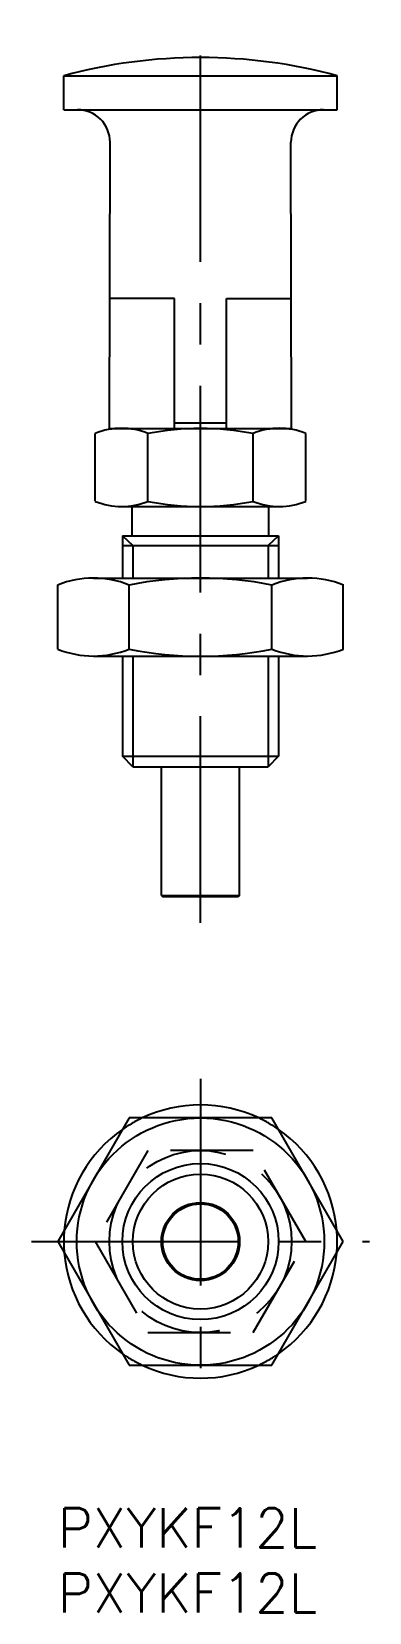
# Model space of a CAD drawing. Extents: x -2 to 24, y -8 to 114.
import ezdxf

# ---------------------------------------------------------------- set-up
doc = ezdxf.new("R2010")
doc.units = 0
doc.header["$LTSCALE"] = 0.5
doc.linetypes.add('CENTER', pattern=[50.8, 31.75, -6.35, 6.35, -6.35])
doc.linetypes.add('DASHED', pattern=[19.05, 12.7, -6.35])
for name, color, linetype in [('MSM_CENTER', 1, 'CENTER'), ('MSM_CONTINUOUS', 7, 'CONTINUOUS'), ('MSM_DASHED', 4, 'DASHED'), ('MSM_NARROW', 5, 'CONTINUOUS'), ('MSM_PART_NUMBER', 7, 'CONTINUOUS')]:
    doc.layers.add(name, color=color, linetype=linetype)
doc.styles.get("Standard").update_dxf_attribs({"font": 'txt.shx', "height": 1, "bigfont": 'bigfont.shx'})

# ---------------------------------------------------------------- blocks, each defined once
blk = doc.blocks.new('*U3')
at = {"layer": 'MSM_PART_NUMBER'}
blk.add_text('PXYKF12L', height=3, dxfattribs=at).set_placement((0, -3))
blk = doc.blocks.new('*U4')
at = {"layer": 'MSM_PART_NUMBER'}
blk.add_text('PXYKF12L', height=3, dxfattribs=at).set_placement((0, -8))

msp = doc.modelspace()

# ---------------------------------------------------------------- linework, layer by layer
at = {"layer": 'MSM_CENTER'}
for p, q in [((10.97, 45), (10.97, 113.5)), ((10.97, 33), (10.97, 8)), ((-2, 20.5), (23.94, 20.5))]:
    msp.add_line(p, q, dxfattribs=at)
at = {"layer": 'MSM_CONTINUOUS'}
for p, q in [((0.47, 110.1), (21.47, 110.1)), ((0.47, 107.5), (0.47, 110.1)), ((21.47, 107.5), (21.47, 110.1)), ((0.47, 107.5), (21.47, 107.5)), ((3.97, 83), (4.02, 105)), ((17.97, 83), (17.92, 105)), ((8.97, 93), (3.99, 93)), ((8.97, 83), (8.97, 93)), ((12.97, 93), (17.95, 93)), ((12.97, 83), (12.97, 93)), ((3.97, 83), (17.97, 83)), ((12.97, 83.4), (8.97, 83.4)), ((2.89, 77.4), (2.89, 82.61)), ((6.93, 77.4), (6.93, 82.61)), ((15.01, 77.4), (15.01, 82.61)), ((19.05, 77.4), (19.05, 82.61)), ((4.97, 77), (16.97, 77)), ((5.72, 74.75), (5.72, 77)), ((16.22, 74.75), (16.22, 77)), ((4.97, 74.75), (16.97, 74.75)), ((4.97, 74.75), (4.97, 71.5)), ((16.97, 74.75), (16.97, 71.5)), ((4.97, 74), (16.97, 74)), ((0, 66.04), (0, 70.97)), ((2.74, 71.5), (19.2, 71.5)), ((5.48, 66.04), (5.48, 70.97)), ((16.45, 66.04), (16.45, 70.97)), ((21.94, 66.04), (21.94, 70.97)), ((2.74, 65.5), (19.2, 65.5)), ((4.97, 65.5), (4.97, 57.81)), ((16.97, 65.5), (16.97, 57.81)), ((5.78, 57), (4.97, 57.81)), ((4.97, 57.81), (16.97, 57.81)), ((16.97, 57.81), (16.16, 57)), ((5.78, 57), (16.16, 57)), ((7.97, 47.1), (7.97, 57)), ((13.97, 47.1), (13.97, 57)), ((7.97, 47.1), (8.07, 47)), ((7.97, 47.1), (13.97, 47.1)), ((13.87, 47), (8.07, 47)), ((13.97, 47.1), (13.87, 47)), ((5.48, 30), (0, 20.5)), ((16.45, 30), (5.48, 30)), ((21.94, 20.5), (16.45, 30)), ((0, 20.5), (5.48, 11)), ((16.45, 11), (21.94, 20.5)), ((5.48, 11), (16.45, 11))]:
    msp.add_line(p, q, dxfattribs=at)
for radius in [9.5, 6, 3, 2.9]:
    msp.add_circle((10.97, 20.5), radius, dxfattribs=at)
for centre, radius, start, end in [((10.97, 71.43), 40.08, 74.8107, 105.1893), ((1.52, 105), 2.5, 359.8698, 90), ((20.42, 105), 2.5, 90, 180.1302), ((4.91, 77.61), 5.4, 68.0126, 111.9874), ((10.97, 62), 21, 78.9042, 101.0958), ((17.03, 77.61), 5.4, 68.0126, 111.9874), ((4.91, 82.4), 5.4, 248.0126, 291.9874), ((10.97, 98), 21, 258.9042, 281.0958), ((17.03, 82.4), 5.4, 248.0126, 291.9874), ((2.74, 64.18), 7.32, 68.0126, 111.9874), ((10.97, 43), 28.5, 78.9042, 101.0958), ((19.2, 64.18), 7.32, 68.0126, 111.9874), ((2.74, 72.83), 7.32, 248.0126, 291.9874), ((10.97, 94), 28.5, 258.9042, 281.0958), ((19.2, 72.83), 7.32, 248.0126, 291.9874), ((10.97, 20.5), 10.5, 64.7912, 115.2088), ((10.97, 20.5), 10.5, 124.7912, 175.2088), ((10.97, 20.5), 10.5, 4.7912, 55.2088), ((10.97, 20.5), 10.5, 184.7912, 235.2088), ((10.97, 20.5), 10.5, 304.7912, 355.2088), ((10.97, 20.5), 10.5, 244.7912, 295.2088)]:
    msp.add_arc(centre, radius, start, end, dxfattribs=at)
at = {"layer": 'MSM_DASHED'}
for p, q in [((6.93, 27.5), (2.89, 20.5)), ((15.01, 27.5), (6.93, 27.5)), ((19.05, 20.5), (15.01, 27.5)), ((2.89, 20.5), (6.93, 13.5)), ((15.01, 13.5), (19.05, 20.5)), ((6.93, 13.5), (15.01, 13.5))]:
    msp.add_line(p, q, dxfattribs=at)
msp.add_circle((10.97, 20.5), 7, dxfattribs=at)
for start, end in [(115.2088, 124.7912), (55.2088, 64.7912), (175.2088, 184.7912), (355.2088, 4.7912), (235.2088, 244.7912), (295.2088, 304.7912)]:
    msp.add_arc((10.97, 20.5), 10.5, start, end, dxfattribs=at)
at = {"layer": 'MSM_NARROW'}
for p, q in [((4.97, 74.75), (5.78, 74)), ((16.97, 74.75), (16.16, 74)), ((5.78, 74), (5.78, 71.5)), ((16.16, 74), (16.16, 71.5)), ((5.78, 65.5), (5.78, 57)), ((16.16, 65.5), (16.16, 57))]:
    msp.add_line(p, q, dxfattribs=at)
msp.add_circle((10.97, 20.5), 5.19, dxfattribs=at)

# ---------------------------------------------------------------- block references
at = {"layer": 'MSM_CONTINUOUS'}
for name in ['*U3', '*U4']:
    msp.add_blockref(name, (0, 0), dxfattribs=at)

doc.saveas('drawing.dxf')
